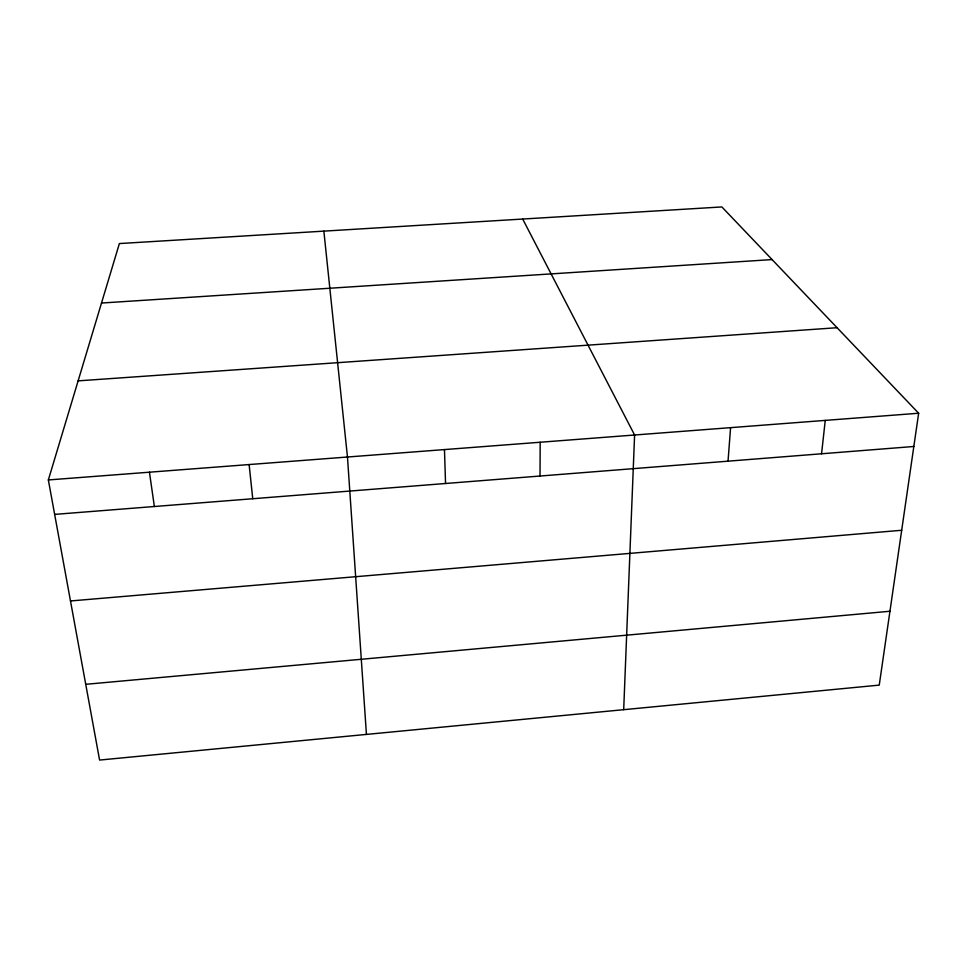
<?xml version="1.0" encoding="UTF-8"?>
<svg xmlns="http://www.w3.org/2000/svg" width="967" height="967" viewBox="0 0 967 967"><rect width="100%" height="100%" fill="white"/><g stroke="black" fill="none" stroke-linecap="round" stroke-linejoin="round"><path stroke-width="1.45" d="M540.021 476.03L540.178 442.245M623.691 709.681L634.594 435.005L522.688 219.05M728.042 461.162L730.581 427.656M821.563 453.777L825.25 420.391M918.65 413.235L879.245 685.119L99.589 760.062L48.35 479.946L119.376 243.563L721.865 206.938L918.65 413.235L48.35 479.946M85.737 684.31L889.954 611.253M70.482 600.966L901.691 530.267M54.648 514.396L913.827 446.488M78.122 380.865L837.071 327.716M101.511 303.034L772.077 259.579M149.438 472.198L154.369 506.515M249.123 464.559L252.75 498.73M323.86 231.137L347.467 457.016L366.433 734.412M444.469 449.582L445.545 483.5"/></g></svg>
